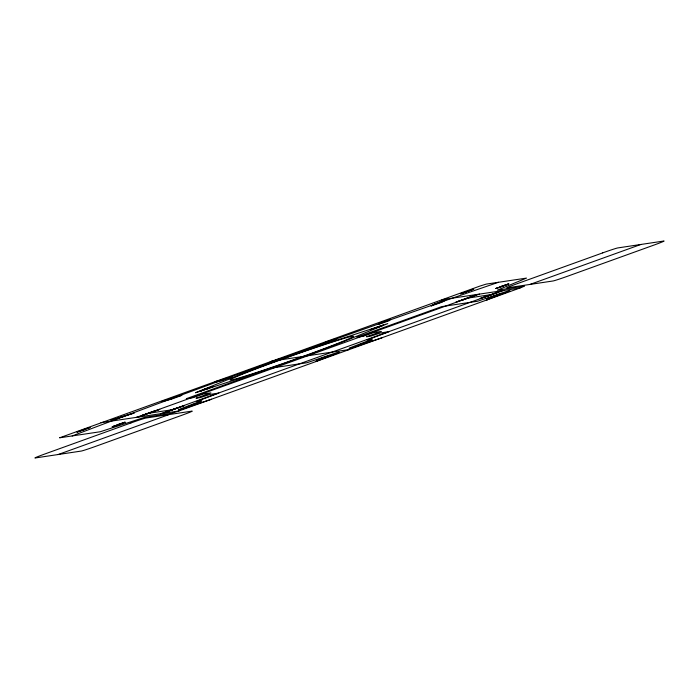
<?xml version="1.0" encoding="UTF-8"?>
<svg xmlns="http://www.w3.org/2000/svg" width="699" height="699" viewBox="0 0 699 699"><rect width="100%" height="100%" fill="white"/><g stroke="black" fill="none" stroke-linecap="round" stroke-linejoin="round"><path stroke-width="1.05" d="M384.363 321.916L385.516 320.57M178.664 407.482L165.742 412.061L167.76 411.143M201.329 401.838L188.468 406.407M460.711 293.737L473.704 289.141M461.244 300.395L474.237 295.799L461.279 300.413M473.677 289.185L460.711 293.755M494.385 296.367L499.671 294.227L486.714 298.831L493.922 296.525M83.373 429.579L89.996 427.456L77.039 432.052L83.941 429.868M119.817 424.328L112.155 426.818L125.138 422.222L117.729 424.59M501.157 286.363L508.82 283.899L495.862 288.495L503.035 286.179M438.456 302.99L442.467 300.649M136.226 417.382L159.791 409.361L138.481 417.041M160.412 413.756L183.986 405.735L162.666 413.424M479.523 294.096L455.958 302.117L477.277 294.428M503.717 290.469L480.152 298.49L501.463 290.81M168.109 411.003L178.699 407.438M205.27 389.072L199.94 391.187L212.933 386.608L205.724 388.906M77.135 432.078L89.918 427.465M460.816 293.755L473.607 289.141M84.701 429.597L82.613 429.85M200.893 390.898L211.98 386.897M371.422 329.421L382.51 325.428M112.303 426.801L125.042 422.205M495.932 288.495L508.715 283.881M316.298 360.317L329.08 355.712M358.989 344.93L371.781 340.317M486.819 298.849L499.61 294.235M58.174 454.525L169.018 414.568M529.982 284.432L640.826 244.475M110.896 420.178L123.478 416.543M162.072 401.121L172.103 398.439M215.834 381.374L223.164 379.679M466.041 291.623L468.382 291.273M441.995 299.722L519.934 288.04M487.448 299.766L486.53 299.906L501.559 294.148A17.134 0.568 -19.5 0 0 509.842 290.627A17.134 0.568 -19.5 0 0 498.85 293.999L477.653 301.234L441.663 306.634L356.874 337.198L363.489 336.21L373.502 332.593L381.409 331.413L366.582 336.761L370.82 336.123L380.431 332.986L389.308 331.597L367.01 340.011L372.287 339.225L354.961 345.874A17.134 0.568 -19.5 0 0 349.587 348.408A17.134 0.568 -19.5 0 0 362.868 344.144L382.082 337.757M375.127 327.7L378.797 327.149M271.465 361.191L349.5 349.5M316.918 361.243L316 361.383L331.038 355.616A17.134 0.568 -19.5 0 0 339.321 352.104A17.134 0.568 -19.5 0 0 328.329 355.476L307.132 362.711L271.142 368.102L186.345 398.675L192.968 397.679L202.981 394.07L210.888 392.89L196.061 398.229L200.298 397.6L209.91 394.454L218.787 393.074L196.48 401.488L201.766 400.702L184.44 407.351A17.134 0.568 -19.5 0 0 179.066 409.885A17.134 0.568 -19.5 0 0 192.347 405.621L211.552 399.234M204.606 389.177L208.276 388.627M100.944 422.668L178.979 410.977M492.131 296.682L494.289 296.393M364.31 342.763L366.468 342.484M321.61 358.159L323.768 357.871M193.78 404.24L195.938 403.952M328.277 340.841L329.98 341.173M72.18 435.958A508.785 16.872 -19.5 0 1 498.492 282.274M59.738 437.784L100.219 431.755L144.457 417.399L171.718 413.266L177.948 411.309L520.738 287.735L524.294 286.206L497.365 290.172L526.513 278.097L486.181 284.117L479.951 286.066L59.791 437.74M195.615 392.707L254.873 373.38A73.561 2.438 -19.5 0 0 346.957 340.186L387.796 323.585L328.53 342.947A73.561 2.438 -19.5 0 0 236.445 376.141L195.615 392.707M379.408 323.218L378.316 324.493L389.317 320.623L390.409 319.347L379.408 323.218M141.548 415.634L154.505 411.082L141.548 415.634M370.496 329.683L383.463 325.114L370.496 329.683M485.464 296.743L498.431 292.191L485.534 296.699M434.918 303.777L431.134 305.987L442.004 302.213L445.787 299.993L434.918 303.777M122.316 416.473L112.775 420.047L134.191 413.039L122.316 416.473M172.426 397.836L162.317 401.576L171.779 399.05L181.88 395.311L172.426 397.836M224.973 378.561L214.436 382.405L221.356 380.806L231.893 376.962L224.973 378.561M279.285 358.884L268.46 362.79L272.75 362.143L283.576 358.238L279.285 358.884M467.745 298.106L148.013 413.371L172.199 409.745L491.93 294.48L467.745 298.106M130.87 422.974L45.601 453.712A13.788 0.454 -19.5 0 0 35.16 457.976L81.198 451.073A13.788 0.454 -19.5 0 0 96.322 446.111L181.591 415.372A13.788 0.454 -19.5 0 0 192.033 411.117L145.995 418.019A13.788 0.454 -19.5 0 0 130.87 422.974M602.678 252.889L517.409 283.628A13.788 0.454 -19.5 0 0 506.967 287.883L553.005 280.981A13.788 0.454 -19.5 0 0 568.13 276.026L653.399 245.288A13.788 0.454 -19.5 0 0 663.84 241.024L617.802 247.927A13.788 0.454 -19.5 0 0 602.678 252.889M334.664 339.059L323.681 342.973L325.297 343.288L336.28 339.373L334.664 339.059M259.067 371.658A65.514 2.176 -19.5 0 0 353.423 336.411A65.514 2.176 -19.5 0 0 262.614 366.416A65.514 2.176 -19.5 0 0 259.067 371.658"/></g></svg>
